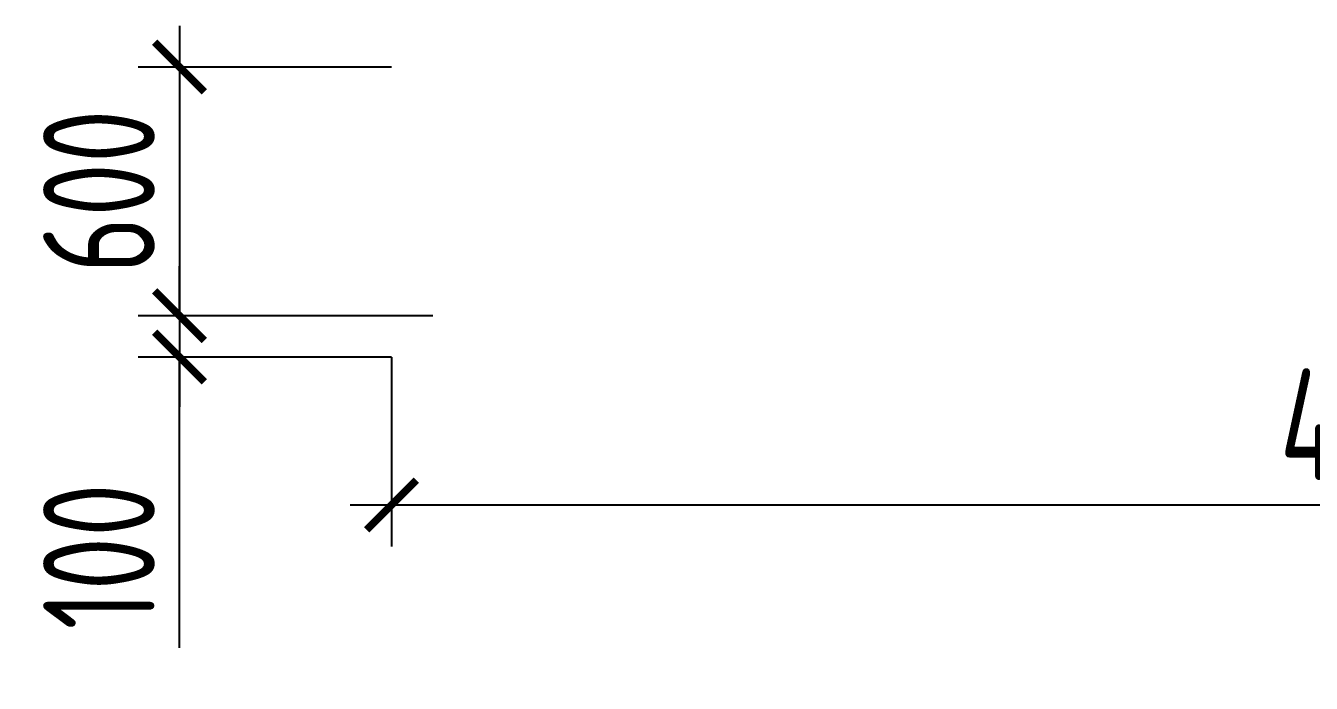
# Model space of a CAD drawing. Header units: millimetres. Extents: x -350007 to 536090, y -888 to 198380.
# Drawn here: x 99873 to 102983, y 73376 to 74966 of the extents above; entities that cross this region are included whole.
import ezdxf

# ---------------------------------------------------------------- set-up
doc = ezdxf.new("R2010")
doc.units = ezdxf.units.MM
doc.layers.add('АР_Размеры нов.', color=15, linetype='Continuous', lineweight=0)
doc.styles.add('ISOCPEUR', font='isocpeur.ttf', dxfattribs={"width": 0.7})
doc.dimstyles.new('R_100', dxfattribs={"dimtxt": 270, "dimasz": 120, "dimexe": 100, "dimexo": 0, "dimgap": 60, "dimtad": 1, "dimdec": 0, "dimrnd": 5, "dimzin": 0, "dimdsep": 46, "dimtxsty": 'ISOCPEUR', "dimblk": 'ARCHTICK', "dimcen": 0, "dimdle": 100, "dimclrd": 256, "dimclre": 256, "dimclrt": 256, "dimadec": 0, "dimazin": 0, "dimtfac": 2, "dimtdec": 0, "dimtofl": 0, "dimtmove": 1, "dimatfit": 3, "dimfxl": 1, "dimtvp": 3, "dimtolj": 1, "dimtzin": 0, "dimarcsym": 0})

# ---------------------------------------------------------------- blocks, each defined once
blk = doc.blocks.new('_ArchTick')
at = {"color": 0, "linetype": 'ByBlock', "const_width": 0.15}
blk.add_lwpolyline([(-0.5, -0.5), (0.5, 0.5)], dxfattribs=at)
blk = doc.blocks.new('*D1764')
at = {"layer": 'Defpoints', "color": 0, "ltscale": 500, "transparency": 16777216}
for p in [(100757.5, 74164.5), (105607.5, 74164.5), (100757.5, 73806.7)]:
    blk.add_point(p, dxfattribs=at)
at = {"layer": 'АР_Размеры нов.', "lineweight": -2, "ltscale": 500, "transparency": 16777216}
for p, q in [((100757.5, 74164.5), (100757.5, 73706.7)), ((105607.5, 74164.5), (105607.5, 73706.7)), ((105707.5, 73806.7), (100657.5, 73806.7))]:
    blk.add_line(p, q, dxfattribs=at)
at = {"layer": 'АР_Размеры нов.', "lineweight": -2, "ltscale": 500, "transparency": 16777216, "xscale": 120, "yscale": 120, "zscale": 120, "rotation": 180}
blk.add_blockref('_ArchTick', (100757.5, 73806.7), dxfattribs=at)
at = {"layer": 'АР_Размеры нов.', "lineweight": -2, "ltscale": 500, "transparency": 16777216, "xscale": 120, "yscale": 120, "zscale": 120}
blk.add_blockref('_ArchTick', (105607.5, 73806.7), dxfattribs=at)
at = {"layer": 'АР_Размеры нов.', "lineweight": 13, "ltscale": 500, "transparency": 16777216, "insert": (103182.5, 74001.7), "char_height": 270, "attachment_point": 5, "style": 'ISOCPEUR'}
blk.add_mtext('\\A1;4850', dxfattribs=at)
blk = doc.blocks.new('*D1765')
at = {"layer": 'Defpoints', "color": 0, "ltscale": 500, "transparency": 16777216}
for p in [(100757.5, 74865.7), (100244.9, 74264.5), (100857.5, 74264.5)]:
    blk.add_point(p, dxfattribs=at)
at = {"layer": 'АР_Размеры нов.', "lineweight": -2, "ltscale": 500, "transparency": 16777216}
for p, q in [((100244.9, 74965.7), (100244.9, 74164.5)), ((100757.5, 74865.7), (100144.9, 74865.7)), ((100857.5, 74264.5), (100144.9, 74264.5))]:
    blk.add_line(p, q, dxfattribs=at)
at = {"layer": 'АР_Размеры нов.', "lineweight": -2, "ltscale": 500, "transparency": 16777216, "xscale": 120, "yscale": 120, "zscale": 120}
for p, rotation in [((100244.9, 74865.7), 90), ((100244.9, 74264.5), 270)]:
    blk.add_blockref('_ArchTick', p, dxfattribs=dict(at, rotation=rotation))
at = {"layer": 'АР_Размеры нов.', "lineweight": 13, "ltscale": 500, "transparency": 16777216, "insert": (100049.9, 74565.1), "char_height": 270, "attachment_point": 5, "rotation": 90, "style": 'ISOCPEUR'}
blk.add_mtext('\\A1;600', dxfattribs=at)
blk = doc.blocks.new('*D2325')
at = {"layer": 'Defpoints', "color": 0, "ltscale": 500, "transparency": 16777216}
for p in [(100464, 74264.5), (100244.9, 74164.5), (100757.5, 74164.5)]:
    blk.add_point(p, dxfattribs=at)
at = {"layer": 'АР_Размеры нов.', "lineweight": -2, "ltscale": 500, "transparency": 16777216}
for p, q in [((100244.9, 74264.5), (100244.9, 74384.5)), ((100464, 74264.5), (100144.9, 74264.5)), ((100244.9, 74264.5), (100244.9, 74164.5)), ((100757.5, 74164.5), (100144.9, 74164.5)), ((100244.9, 74164.5), (100244.9, 74044.5)), ((100244.9, 73461.6), (100244.9, 74164.5))]:
    blk.add_line(p, q, dxfattribs=at)
at = {"layer": 'АР_Размеры нов.', "lineweight": -2, "ltscale": 500, "transparency": 16777216, "xscale": 120, "yscale": 120, "zscale": 120}
for p, rotation in [((100244.9, 74264.5), 270), ((100244.9, 74164.5), 90)]:
    blk.add_blockref('_ArchTick', p, dxfattribs=dict(at, rotation=rotation))
at = {"layer": 'АР_Размеры нов.', "lineweight": 13, "ltscale": 500, "transparency": 16777216, "insert": (100049.9, 73682.3), "char_height": 270, "attachment_point": 5, "rotation": 90, "style": 'ISOCPEUR'}
blk.add_mtext('\\A1;100', dxfattribs=at)

msp = doc.modelspace()

# ---------------------------------------------------------------- dimensions: what is measured, and where the dimension line sits
at = {"layer": 'АР_Размеры нов.', "lineweight": 13, "ltscale": 500}
dim = msp.add_linear_dim(base=(100244.9, 74264.5), p1=(100757.5, 74865.7), p2=(100857.5, 74264.5), angle=90, dimstyle='R_100', override={"dimpost": '\\X'}, dxfattribs=at)
dim.commit()
dim.dimension.update_dxf_attribs({"geometry": '*D1765', "text_midpoint": (100049.9, 74565.1)})
dim = msp.add_linear_dim(base=(100244.9, 74164.5), p1=(100464, 74264.5), p2=(100757.5, 74164.5), angle=90, dimstyle='R_100', override={"dimpost": '\\X'}, dxfattribs=at)
dim.commit()
dim.dimension.update_dxf_attribs({"geometry": '*D2325', "text_midpoint": (100300.6, 73682.3), "dimtype": 160})
dim = msp.add_linear_dim(base=(100757.5, 73806.7), p1=(105607.5, 74164.5), p2=(100757.5, 74164.5), dimstyle='R_100', override={"dimpost": '\\X'}, dxfattribs=at)
dim.commit()
dim.dimension.update_dxf_attribs({"geometry": '*D1764', "text_midpoint": (103182.5, 74001.7)})

doc.saveas('drawing.dxf')
